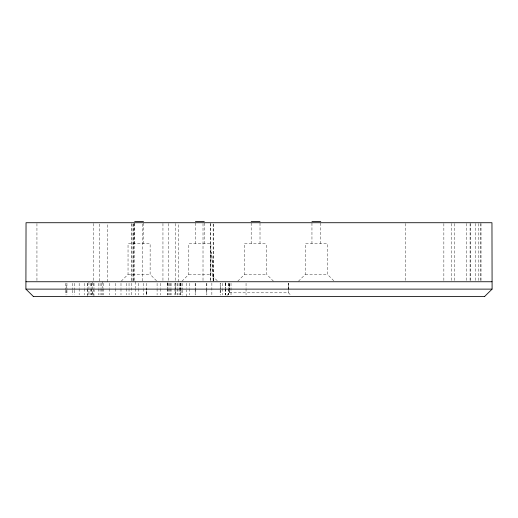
<?xml version="1.0" encoding="UTF-8"?>
<svg xmlns="http://www.w3.org/2000/svg" width="518" height="518" viewBox="0 0 518 518"><rect width="100%" height="100%" fill="white"/><g stroke="black" fill="none" stroke-linecap="round" stroke-linejoin="round"><path stroke-width="0.39" stroke-dasharray="2.59 1.94" d="M66.764 287.963L66.764 283.301M88.947 295.02L88.947 293.551M92.275 295.092L92.275 291.582M99.696 281.009L99.696 223.465M107.31 281.747L107.31 223.536M131.358 283.204L131.358 295.04M132.032 280.97L132.032 223.504M133.638 281.009L133.638 223.465M142.282 280.944L142.282 223.523M167.23 285.431L167.23 283.216M178.716 281.747L178.716 223.536M180.523 283.216L180.724 295.02M210.237 223.504L210.237 280.97M213.151 281.009L213.151 223.465M213.254 280.944L213.571 223.523M220.312 288.461L220.312 283.236M443.855 223.523L443.855 280.944M470.24 223.504L470.24 280.97M481.028 223.523L481.028 280.944M186.687 296.497L186.784 289.86M226.91 295.448L229.513 292.812L229.603 290.436M146.581 294.949L146.6 288.733L146.581 294.949L146.594 290.287M229.513 292.812L229.571 290.436L229.552 292.812L288.487 292.812L291.09 295.448M87.49 296.497L87.704 289.122M93.907 296.497L94.121 289.86M180.394 283.216L179.882 289.122L180.594 283.216M121.238 281.177L128.037 274.365L128.037 243.635L150.136 243.635L150.123 274.365L156.915 281.177M181.973 281.216L188.811 274.365L188.811 243.635L210.91 243.635L210.897 274.365L217.735 281.216M237.756 281.177L244.554 274.365L244.554 243.635M298.491 281.216L305.329 274.365L305.329 243.635L327.428 243.635L327.415 274.365L334.246 281.216M244.535 243.635L266.653 243.635M128.017 274.365L150.136 274.365M188.798 274.365L210.91 274.365M244.535 274.365L266.653 274.365M305.316 274.365L327.428 274.365M273.433 281.177L266.64 274.365L266.64 243.635M213.526 280.944L211.655 252.234L213.209 280.944M93.991 283.216L94.121 288.384M87.574 283.216L87.704 288.384M186.726 283.216L186.784 288.384M288.487 292.812L288.396 290.436M146.581 283.294L146.588 289.51M480.413 223.465L480.413 281.009M478.82 223.536L478.82 281.747M475.336 223.465L475.336 281.009M470.085 223.465L470.085 281.009M466.595 223.465L466.595 281.009M454.532 223.536L454.532 281.747M451.605 223.465L451.605 281.009M405.348 223.465L405.348 281.009M320.791 223.083L320.791 243.635M311.953 223.083L311.953 243.635M288.448 283.327L288.448 289.646M260.01 223.083L260.01 243.635M251.178 223.083L251.178 243.635M246.05 283.294L246.05 287.956M246.05 288.733L246.05 294.943M231.015 283.216L231.015 295.02M229.552 283.327L229.552 289.646M228.658 283.294L228.658 287.956M228.658 288.733L228.658 294.943M228.399 283.294L228.341 287.956M228.341 288.733L228.399 294.943M225.777 283.294L225.777 287.956M225.777 288.733L225.777 294.943M225.634 283.294L225.634 287.956M225.634 288.733L225.634 294.943M225.498 282.491L225.498 287.956M225.498 288.733L225.498 294.969M222.721 283.294L222.721 287.956M222.721 288.733L222.721 294.943M220.312 289.957L220.312 295.046M220.163 283.294L220.163 289.51M220.163 290.287L220.163 294.943M211.862 283.048L211.862 295.195M210.709 223.465L210.709 281.009M206.844 283.294L206.844 287.956M206.844 288.733L206.844 294.943M206.494 283.294L206.494 289.51M206.494 290.287L206.494 294.943M204.273 223.083L204.273 243.635M203.011 223.536L203.011 281.747M195.435 223.083L195.435 243.635M195.254 283.294L195.254 289.51M195.254 290.287L195.254 294.943M195.169 283.294L195.169 287.956M195.169 288.733L195.169 294.943M189.607 283.294L189.607 287.956M189.607 288.733L189.607 294.943M182.64 283.275L182.64 289.4M182.64 290.164L182.64 295.189M181.054 283.294L181.054 289.51M181.054 290.287L181.054 294.943M180.193 283.294L180.193 287.956M180.193 288.733L180.193 294.943M179.209 283.294L179.209 287.956M179.209 288.733L179.209 294.943M177.959 283.294L177.959 287.956M177.959 288.733L177.959 294.943M177.104 283.294L177.104 287.956M177.104 288.733L177.104 294.943M175.79 223.465L175.79 281.009M174.935 283.294L174.935 287.956M174.935 288.733L174.935 294.943M171.095 283.294L171.095 287.956M171.095 288.733L171.095 294.943M170.532 283.294L170.532 287.956M170.532 288.733L170.532 294.943M169.671 283.294L169.671 287.956M169.671 288.733L169.671 294.943M168.603 283.294L168.603 287.956M168.603 288.733L168.603 294.943M168.201 223.465L168.201 281.009M167.359 282.491L167.359 287.956M167.359 288.733L167.359 294.969M167.23 283.294L167.23 288.384M167.23 288.733L167.23 295.02M162.95 223.465L162.95 281.009M160.392 283.294L160.392 287.956M160.392 288.733L160.392 294.943M157.096 283.294L157.096 287.956M157.096 288.733L157.096 294.943M143.492 223.083L143.492 243.635M143.227 283.294L143.227 287.956M143.227 288.733L143.227 294.943M138.617 283.294L138.617 287.956M138.617 288.733L138.617 294.943M135.794 281.747L135.794 287.956M135.794 288.733L135.794 294.943M134.661 223.083L134.661 243.635M134.531 223.465L134.531 281.009M133.463 223.465L133.463 281.009M131.604 223.536L131.604 281.747M129.034 283.294L129.034 287.956M129.034 288.733L129.034 294.943M126.625 283.294L126.625 287.956M126.625 288.733L126.625 294.943M120.992 283.294L120.992 287.956M120.992 288.733L120.992 294.943M115.566 283.294L115.566 287.956M115.566 288.733L115.566 294.943M109.447 283.294L109.447 287.956M109.447 288.733L109.447 294.943M103.652 283.294L103.652 287.956M103.652 288.733L103.652 294.943M102.512 281.747L102.512 287.956M102.512 288.733L102.512 294.943M101.418 283.294L101.418 287.956M101.418 288.733L101.418 294.943M100.071 283.294L100.071 287.956M100.071 288.733L100.071 294.943M98.303 283.294L98.303 287.956M98.303 288.733L98.303 294.943M93.764 223.465L93.764 281.009M93.447 283.294L93.447 287.956M93.447 288.733L93.447 294.943M92.275 282.174L92.275 295.292M91.595 283.294L91.595 287.956M91.595 288.733L91.595 294.943M91.343 283.294L91.343 287.956M91.343 288.733L91.343 294.943M90.294 283.294L90.294 287.956M90.294 288.733L90.294 294.943M88.947 282.174L88.947 295.292M87.529 283.294L87.529 287.956M87.529 288.733L87.529 294.943M84.279 283.294L84.279 287.956M84.279 288.733L84.279 294.943M79.163 283.294L79.163 287.956M79.163 288.733L79.163 294.943M74.352 283.294L74.352 289.51M74.352 290.287L74.352 294.943M72.753 283.294L72.753 289.51M72.753 290.287L72.753 294.943M66.951 283.294L66.951 289.51M66.951 290.287L66.951 294.943M66.764 290.294L66.764 294.949M65.521 283.294L65.521 289.51M65.521 290.287L65.521 294.943M36.94 223.536L36.946 281.747M175.518 283.216L175.518 295.02L175.518 283.216M229.752 283.327L229.616 289.646L229.746 283.327M288.409 289.646L288.254 283.327L288.384 289.646"/><path stroke-width="0.78" d="M484.595 296.497L492.1 289.122L491.958 222.727L26.042 222.727L25.9 289.122L33.405 296.497M134.654 221.503L143.499 221.503M195.428 221.503L204.28 221.503M251.172 221.503L260.017 221.503M311.946 221.503L320.797 221.503M26.042 281.747L491.958 281.747M26.042 289.122L491.958 289.122M33.269 296.497L484.731 296.497"/></g></svg>
